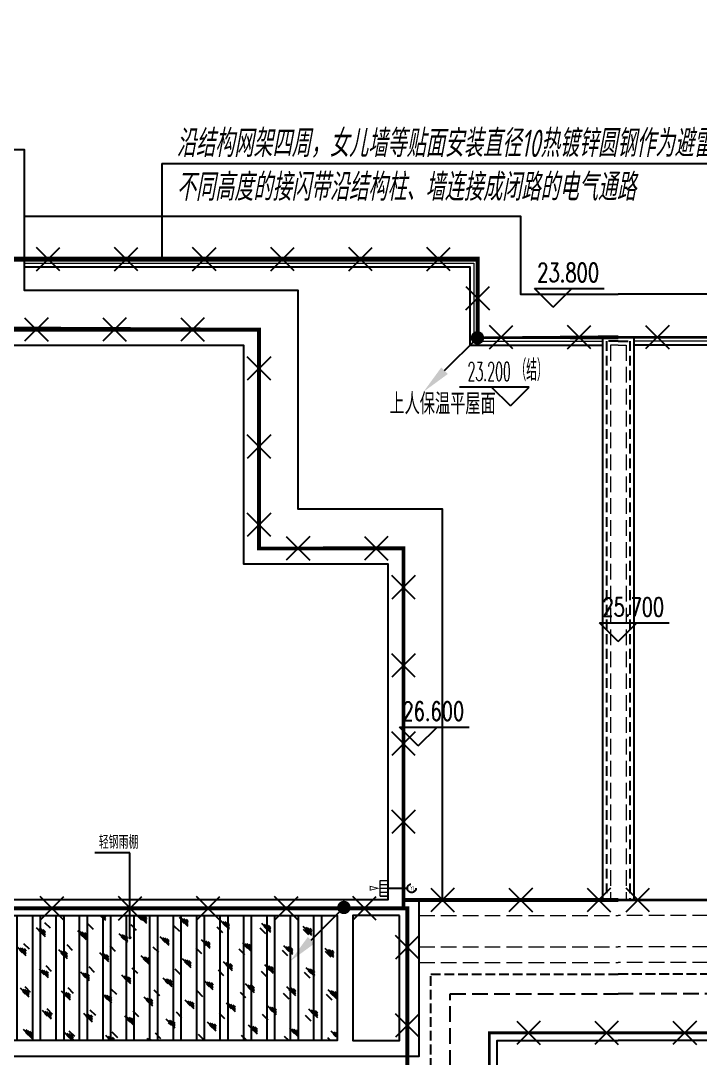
# Model space of a CAD drawing. Extents: x 3753737 to 4713801, y -857380 to 24339.
# Drawn here: x 4142363 to 4151063, y -718578 to -705303 of the extents above; entities that cross this region are included whole.
import ezdxf

# ---------------------------------------------------------------- set-up
doc = ezdxf.new("R2010")
doc.units = 0
doc.header["$LTSCALE"] = 1000
doc.header["$MEASUREMENT"] = 0
for name, pattern in [('#P_--_20B1_001_t3$0$DASH', [0.35, 0.25, -0.1]), ('__DASH', [0.35, 0.25, -0.1]), ('DASH', [0.35, 0.25, -0.1]), ('HIDDEN', [0.375, 0.25, -0.125])]:
    doc.linetypes.add(name, pattern=pattern)
doc.layers.get('0').update_dxf_attribs({"linetype": 'CONTINUOUS'})
for name, color, linetype in [('!!电气', 1, 'CONTINUOUS'), ('!校对', 2, 'CONTINUOUS'), ('DIM-照明', 7, 'CONTINUOUS'), ('DIM_ELEV', 3, 'CONTINUOUS'), ('DIM_LEAD', 3, 'CONTINUOUS'), ('LWIRE', 4, 'CONTINUOUS'), ('ROOF', 183, 'CONTINUOUS'), ('VPIPE-凝结', 150, 'CONTINUOUS'), ('VPIPE-雨水', 4, 'DASH'), ('WIRE-避雷', 4, 'CONTINUOUS'), ('保温', 6, 'CONTINUOUS'), ('看线', 185, 'CONTINUOUS')]:
    doc.layers.add(name, color=color, linetype=linetype)
for name, color, linetype, lineweight in [('PUB_TEXT', 7, 'CONTINUOUS', 20), ('平面-分水线', 189, 'CONTINUOUS', 15), ('平面-栏杆', 56, 'CONTINUOUS', 15), ('平面-看线', 252, 'CONTINUOUS', 15)]:
    doc.layers.add(name, color=color, linetype=linetype, lineweight=lineweight)
doc.styles.add('_TCH_DIM', font='SIMPLEX', dxfattribs={"bigfont": 'GBCBIG'})
doc.styles.add('HZTXT', font='gbeitc.shx', dxfattribs={"width": 0.8, "height": 400, "bigfont": 'hztxt.shx'})
doc.styles.get("Standard").update_dxf_attribs({"font": 'gbenor.shx', "bigfont": 'gbcbig.shx'})

# ---------------------------------------------------------------- blocks, each defined once
blk = doc.blocks.new('DFSFSF')
at = {"layer": '平面-分水线'}
for p, q in [((697141.9143252881, 775567.7311356195), (697141.9143252881, 775667.5561356199)), ((697342.3369560526, 775667.5561356199), (697142.6869560517, 775667.5561356199)), ((697193.1069603423, 775567.7311356195), (697193.1069603423, 775667.5561356199)), ((697242.5119560522, 775567.7311356195), (697242.5119560522, 775667.5561356199)), ((697291.916951762, 775567.7311356195), (697291.916951762, 775667.5561356199)), ((697342.3369560526, 775667.5561356199), (697342.3369560526, 775567.7311356195)), ((697342.3369560526, 775567.7311356195), (697342.3369560526, 775667.5561356199)), ((697342.3369560526, 775567.7311356195), (697142.6869560517, 775567.7311356195))]:
    blk.add_line(p, q, dxfattribs=at)
blk = doc.blocks.new('DFGDGDGD')
at = {"layer": '平面-分水线', "const_width": 10}
blk.add_lwpolyline([(697267.5119560522, 775440.6606483405), (697242.5119560522, 775540.6606483405), (697217.5119560522, 775440.6606483405)], close=True, dxfattribs=at)
blk.add_blockref('DFSFSF', (0, 0))
blk = doc.blocks.new('GDGDFDS')
at = {"layer": '保温', "linetype": 'Continuous', "ltscale": 10}
h = blk.add_hatch(dxfattribs=at)
h.set_pattern_fill('玻璃1', color=132, scale=50, style=0)
h.set_pattern_definition([(45, (100, 20), (-244.9417890030201, 244.9417890030201), [112, -288]), (45, (148, 40), (-244.9417890030201, 244.9417890030201), [48, -352]), (45, (100, 40), (-244.9417890030201, 244.9417890030201), [80, -320]), (45, (124, 20), (268.7005768508881, -268.7005768508881), [100, -300]), (45, (100, 0), (-244.9417890030201, 244.9417890030201), [160, -240]), (45, (100, 60), (-244.9417890030201, 244.9417890030201), [40, -360])])
h.paths.add_polyline_path([(429816.6387731368, 209506.9320951914), (429816.6387731368, 211106.9481932656), (424216.5786592269, 211107.0174670814), (424216.5786592269, 209507.0013690073)])
at = {"layer": '保温', "color": 252, "linetype": 'Continuous', "ltscale": 10, "true_color": 0x939598}
for p, q in [((424416.5786451383, 211107.0174653204), (424416.5786733155, 209507.0013672462)), ((424516.5786451383, 211107.0174670815), (424516.5786733155, 209507.0013690073)), ((424716.5786451387, 211106.9979751434), (424716.5786733159, 209506.9818770693)), ((424816.5786451387, 211106.9979769045), (424816.5786733159, 209506.9818788304)), ((425016.5786451388, 211106.9914819399), (425016.578673316, 209506.9753838657)), ((425116.5786451388, 211106.991483701), (425116.578673316, 209506.9753856268)), ((425316.5786451389, 211106.9849887363), (425316.5786733161, 209506.9688906622)), ((425416.5786451389, 211106.9849904974), (425416.5786733161, 209506.9688924233)), ((425616.578645139, 211106.9784955328), (425616.5786733162, 209506.9623974587)), ((425716.578645139, 211106.9784972939), (425716.5786733162, 209506.9623992197)), ((425916.5786451384, 211107.0174917362), (425916.5786733156, 209507.0013936621)), ((426016.5786451384, 211107.0174934973), (426016.5786733156, 209507.0013954232)), ((426216.5786451393, 211106.9655091257), (426216.5786733165, 209506.9494110516)), ((426316.5786451393, 211106.9655108868), (426316.5786733165, 209506.9494128127)), ((426516.5786451394, 211106.9590159222), (426516.5786733166, 209506.942917848)), ((426616.5786451394, 211106.9590176833), (426616.5786733166, 209506.9429196091)), ((426816.5786451395, 211106.9525227187), (426816.5786733167, 209506.9364246445)), ((426916.5786451395, 211106.9525244797), (426916.5786733167, 209506.9364264056)), ((427116.5786451396, 211106.9460295151), (427116.5786733169, 209506.929931441)), ((427216.5786451396, 211106.9460312762), (427216.5786733169, 209506.929933202)), ((427416.5786451384, 211107.0175181521), (427416.5786733156, 209507.001420078)), ((427516.5786451384, 211107.0175199132), (427516.5786733156, 209507.0014218391)), ((427716.5786451399, 211106.933043108), (427716.5786733172, 209506.9169450339)), ((427816.5786451399, 211106.9330448691), (427816.5786733172, 209506.916946795)), ((428016.5786451385, 211107.0175287185), (428016.5786733157, 209507.0014306443)), ((428116.5786451385, 211107.0175304796), (428116.5786733157, 209507.0014324054)), ((428316.5786451402, 211106.920056701), (428316.5786733174, 209506.9039586268)), ((428416.5786451402, 211106.920058462), (428416.5786733174, 209506.9039603879)), ((428616.5786451384, 211107.0175392848), (428616.5786733156, 209507.0014412107)), ((428716.5786451384, 211107.0175410459), (428716.5786733156, 209507.0014429718)), ((428916.5786451403, 211106.9070702939), (428916.5786733176, 209506.8909722197)), ((429016.5786451403, 211106.9070720549), (429016.5786733176, 209506.8909739808)), ((429216.5786451405, 211106.9005770904), (429216.5786733177, 209506.8844790162)), ((429316.5786451405, 211106.9005788514), (429316.5786733177, 209506.8844807773)), ((429516.5786451406, 211106.8940838868), (429516.5786733178, 209506.8779858127)), ((429616.5786451406, 211106.8940856479), (429616.5786733178, 209506.8779875737))]:
    blk.add_line(p, q, dxfattribs=at)
blk = doc.blocks.new('A$C1F33016B')
at = {"layer": 'DIM_ELEV', "color": 251}
for p, q in [((24166.42129715066, 9485.636905563995), (23926.42129715066, 9725.636905563995)), ((23926.42129715066, 9725.636905563995), (24818.67168055056, 9725.636905563995)), ((24166.42129715066, 9485.636905563995), (24406.42129715066, 9725.636905563995)), ((23858.46384460106, 8462.932664348278), (22966.21346120164, 8462.932664348278)), ((23618.46384460106, 8222.932664348278), (23378.46384460106, 8462.932664348278)), ((23618.46384460106, 8222.932664348278), (23858.46384460106, 8462.932664348278))]:
    blk.add_line(p, q, dxfattribs=at)
at = {"layer": 'DIM_ELEV'}
for p, q in [((24999.99999962281, 5205.499998583458), (24759.99999962281, 5445.499998583458)), ((24759.99999962281, 5445.499998583458), (25652.25038302271, 5445.499998583458)), ((24999.99999962281, 5205.499998583458), (25239.99999962281, 5445.499998583458)), ((22439.92129715066, 3872.499998903368), (22199.92129715066, 4112.499998903368)), ((22199.92129715066, 4112.499998903368), (23092.17168055056, 4112.499998903368)), ((22439.92129715066, 3872.499998903368), (22679.92129715066, 4112.499998903368))]:
    blk.add_line(p, q, dxfattribs=at)
at = {"layer": 'DIM_LEAD', "color": 252}
for p, q in [((18748.50006113108, 2503.498643837404), (18297.07871640474, 2503.498643837404)), ((18748.50006629061, 1417.498842426809), (18748.50006113108, 2503.498643837404)), ((18748.50006629061, 1417.498842426809), (18748.50006113108, 2503.498643837404)), ((18748.50006629061, 1417.498842426809), (18748.50006113108, 2503.498643837404)), ((18748.50006629061, 1417.498842426809), (18748.50006113108, 2503.498643837404))]:
    blk.add_line(p, q, dxfattribs=at)
at = {"layer": 'DIM_LEAD', "color": 252, "const_width": 20}
blk.add_lwpolyline([(18748.50006633811, 1407.498842426809, 1), (18748.50006624311, 1427.498842426809, 1)], format="xyb", close=True, dxfattribs=at)
blk.add_lwpolyline([(18748.50006633811, 1407.498842426809, 1), (18748.50006624311, 1427.498842426809, 1)], format="xyb", close=True, dxfattribs=at)
blk.add_lwpolyline([(18748.50006633811, 1407.498842426809, 1), (18748.50006624311, 1427.498842426809, 1)], format="xyb", close=True, dxfattribs=at)
blk.add_lwpolyline([(18748.50006633811, 1407.498842426809, 1), (18748.50006624311, 1427.498842426809, 1)], format="xyb", close=True, dxfattribs=at)
at = {"layer": 'ROOF', "color": 252, "ltscale": 0.8}
for points in [[(22750.01152775064, 1900.000006468967), (22750.01136052515, 6899.999991594814), (20899.99994930066, 6899.999991710298), (20899.99994960986, 9699.999991236487), (17399.9999504853, 9699.999991323333), (17399.99995053001, 11499.99999907031), (15299.99892977625, 11499.99999892991), (15299.99892966077, 13150.00000285031), (9700.000953572802, 13149.9999984121), (9700.000955003314, 11499.9999989341), (7599.999938575551, 11499.9999990568), (7599.999938473105, 9699.99999118247), (4099.999938658439, 9699.999991131015), (4099.999818431213, 7400.001628744882), (3399.999817983247, 7400.001628465019)], [(10399.99993904866, 10999.9999990263), (10399.99993904866, 12449.99999882351), (14599.99993998557, 12449.99999882351), (14599.99993998557, 10999.9999990263), (13799.99994006939, 10999.9999990263), (13799.9999378752, 8400.27025674237), (15799.79590952396, 8400.270255054114), (15799.79590952396, 8999.999999580905), (20199.99994010385, 8999.999999580905), (20199.99994010385, 6199.999999793712), (22050.01136052329, 6199.999999749474), (22050.01136052236, 1900.068179056048), (15599.95704866387, 1899.931803827174), (15599.95759219024, 99.99999998975545), (9400.042421364225, 100.0000000107102), (9400.041877837852, 1899.939857619116), (3599.988519361243, 1900.062273277901), (3599.999431967735, 6199.99999175407), (4799.999940171838, 6199.999992233701), (4799.999938946217, 8999.99999114126), (6399.999938962981, 8999.99999120878), (6399.999939022586, 6199.999999791384), (11150.00000472367, 6199.999999791384)], [(17399.99995050952, 10649.999991416), (23750.00000680797, 10649.99999126), (23750.00000688992, 9649.999965413474), (25000.00002551731, 9649.999893483939)], [(32600.00004873611, 10649.999991416), (26249.99999243766, 10649.99999126), (26249.9999923557, 9649.999965413474), (24999.99997372832, 9649.999893483939)], [(17399.99995049275, 9999.999991416), (23100.00000686198, 9999.999991276069), (23100.00000694394, 9000.000002816785), (24800.00016649906, 8999.999904992525)], [(32600.00004875287, 9999.999991416), (26899.99999238364, 9999.999991276069), (26899.99999230169, 9000.000002816785), (25199.99983274564, 8999.999904992525)], [(3399.999817983247, 7400.001628465019), (1550.011220172979, 7400.001627369784), (1549.999921156093, 2899.999998201616), (1549.999921156093, 2899.999998201616), (1549.999991598539, -1099.999999482883), (23449.99990979396, -1099.999999482883), (23449.99991535209, 99.99999419599771), (24999.99994212203, 99.99999852571636)], [(46600.00018126238, 7400.001628465019), (48449.98877907172, 7400.001627369784), (48450.00007808954, 2899.999998201616), (48450.00007808954, 2899.999998201616), (48450.00000764616, -1099.999999482883), (26550.00008945167, -1099.999999482883), (26550.00008389354, 99.99999419599771), (25000.0000571236, 99.99999852571636)], [(4599.999952217564, 7300.001595500857), (1649.999935024418, 7300.001635620371), (1649.999989837408, -999.9999994828831), (23349.99991025776, -999.9999994828831), (23349.99991581403, 199.9999939166009), (24999.99994184263, 199.9999985257164)], [(4599.999952217564, 7300.001595500857), (4599.999939978123, 6399.999992154073), (2549.999999828637, 6400.000001535285), (2549.999999828637, -99.99999948288314), (22449.99992311746, -100.0000007869676), (22449.99992311746, 1899.999997639563), (22750.01136052515, 1899.999998943415)], [(45400.00004702806, 7300.001595500857), (48350.00006422121, 7300.001635620371), (48350.00000940822, -999.9999994828831), (26650.00008898787, -999.9999994828831), (26650.00008343067, 199.9999939166009), (25000.000057403, 199.9999985257164)], [(22750.01136052515, 1899.999998943415), (24999.99993932806, 1899.999998943415)], [(27249.98863871954, 1899.999998943415), (25000.00005991664, 1899.999998943415)]]:
    blk.add_lwpolyline(points, dxfattribs=at)
at = {"layer": 'ROOF', "color": 252, "linetype": '__DASH', "ltscale": 0.8}
for points in [[(4599.999945417047, 6799.999736199155), (2150.010983621702, 6800.00252925558), (2149.999981032684, -499.9999994828831), (22849.99991257302, -499.9999994828831), (22849.99991813023, 699.9999925198499), (24999.99994044565, 699.9999985257164)], [(45400.00005382765, 6799.999736199155), (47849.98901562393, 6800.00252925558), (47850.00001821294, -499.9999994828831), (27150.0000866726, -499.9999994828831), (27150.0000811154, 699.9999925198499), (25000.00005879998, 699.9999985257164)]]:
    blk.add_lwpolyline(points, dxfattribs=at)
at = {"layer": 'ROOF', "color": 252, "ltscale": 0.8}
for points in [[(15799.93982267939, 100.0000005171169), (15799.93982267939, 1699.87757561449), (21400.00001287833, 1700.016098590568), (21400.00000546873, 100.0000005171169)], [(22200.00001372676, 1699.999991441611), (21600.00001372676, 1699.999991441611), (21600.00001372676, 100.0000000004657), (22200.00001372676, 100.0000000004657)]]:
    blk.add_lwpolyline(points, close=True, dxfattribs=at)
at = {"layer": 'VPIPE-凝结', "color": 252}
blk.add_line((22050.01136052236, 2050.075069551356), (22300.01126683224, 2050.075036210474), dxfattribs=at)
at = {"layer": 'VPIPE-雨水', "color": 252}
blk.add_circle((22355.01125101745, 2050.116745764622), 55, dxfattribs=at)
at = {"layer": '平面-栏杆', "color": 251, "true_color": 0x636466}
for points in [[(17399.99995049555, 10099.999991416), (23200.00000685267, 10099.99999127351), (23200.00000693556, 9099.999997062609), (24800.00016649906, 9099.999904992525)], [(32600.00004875008, 10099.999991416), (26799.99999239203, 10099.99999127351), (26799.99999231007, 9099.999997062609), (25199.99983274564, 9099.999904992525)], [(17399.99995049462, 10049.999991416), (23150.00000685733, 10049.9999912749), (23150.00000693928, 9049.999999939464), (24800.00016649906, 9049.999904992525)], [(32600.00004875101, 10049.999991416), (26849.9999923883, 10049.9999912749), (26849.99999230541, 9049.999999939464), (25199.99983274564, 9049.999904992525)]]:
    blk.add_lwpolyline(points, dxfattribs=at)
at = {"layer": '平面-看线', "linetype": 'DASH', "ltscale": 0.8}
for p, q in [((22449.99992485624, 1699.999987919116), (24999.99994142354, 1699.999987919116)), ((27550.00007438846, 1699.999987919116), (25000.00005782209, 1699.999987919116)), ((22449.99992485624, 1299.999994964106), (24999.99994142354, 1299.999994964106)), ((27550.00007438846, 1299.999994964106), (25000.00005782209, 1299.999994964106)), ((22449.99992485624, 1099.999987919116), (24999.99994142354, 1099.999987919116)), ((27550.00007438846, 1099.999987919116), (25000.00005782209, 1099.999987919116))]:
    blk.add_line(p, q, dxfattribs=at)
for points in [[(22449.99992311746, 1899.999997639563), (22250.01136052515, 1899.999998943415), (22250.01136052515, 6399.999991626013), (20399.99994924478, 6399.999991741264), (20399.99994955491, 9199.999991248827), (16899.9999504732, 9199.99999133544), (16899.9999505179, 10999.99999903701), (14799.99892981164, 10999.99999889685), (14799.99892969616, 12650.00000245403), (10200.00095400587, 12649.99999880837), (10200.00095543638, 10999.99999890476), (8099.999938547611, 10999.9999990277), (8099.999938445166, 9199.999991189688), (4599.999938858673, 9199.999991138466), (4599.999939617701, 7300.001595500857)], [(25000.00054484885, 8999.999893483939), (24900.00016649906, 8999.999899238348), (24900.00016649906, 1899.999998943415)], [(24999.99945439678, 8999.999893483939), (25099.99983274564, 8999.999899238348), (25099.99983274564, 1899.999998943415)]]:
    blk.add_lwpolyline(points, dxfattribs=at)
at = {"layer": '看线', "color": 252}
for points in [[(25000.00055060349, 9099.999893483939), (24800.00016649906, 9099.999904992525), (24800.00016649906, 1899.999998943415)], [(24999.99944864213, 9099.999893483939), (25199.99983274564, 9099.999904992525), (25199.99983274564, 1899.999998943415)]]:
    blk.add_lwpolyline(points, dxfattribs=at)
at = {"layer": '看线', "color": 252, "linetype": 'HIDDEN', "ltscale": 0.5}
for points in [[(25000.00054772571, 9049.999893483939), (24850.00016649906, 9049.999902115436), (24850.00016649906, 1899.999998943415)], [(24999.99945151992, 9049.999893483939), (25149.99983274564, 9049.999902115436), (25149.99983274564, 1899.999998943415)]]:
    blk.add_lwpolyline(points, dxfattribs=at)
at = {"layer": '看线', "color": 252, "linetype": '#P_--_20B1_001_t3$0$DASH', "ltscale": 0.5}
for points in [[(3399.999943080358, 2049.998721837997), (2400.010988024063, 2050.001260124845), (2399.999976629391, -249.9999994828831), (22599.99991373066, -249.9999994828831), (22599.99991928786, 949.9999918215908), (24999.99993974715, 949.9999985257164)], [(46600.00005616527, 2049.998721837997), (47599.98901122157, 2050.001260124845), (47600.00002261624, -249.9999994828831), (27400.00008551404, -249.9999994828831), (27400.00007995777, 949.9999918215908), (25000.00005949847, 949.9999985257164)]]:
    blk.add_lwpolyline(points, dxfattribs=at)
at = {"rotation": 270}
blk.add_blockref('DFGDGDGD', (-753617.5447750967, 699292.5870256035), dxfattribs=at)
at = {"xscale": -1}
blk.add_blockref('GDGDFDS', (445616.5787164043, -209407.0013561628), dxfattribs=at)
at = {"layer": 'DIM_ELEV', "color": 7, "style": '_TCH_DIM'}
for s, height, width, p in [('23.800', 238, 0.7058823529411765, (23962.67168055056, 9809.636905563966)), ('23.200', 238, 0.4941176470588236, (23070.39930472616, 8543.012664348353)), ('（结）', 270.0709219858156, 0.7, (23686.39930472616, 8543.012664348353)), ('25.700', 238, 0.7058823529411765, (24796.25038302271, 5529.499998583429)), ('26.600', 238, 0.7058823529411765, (22236.17168055056, 4196.499998903339))]:
    blk.add_text(s, height=height, dxfattribs=dict(at, width=width)).set_placement(p)
at = {"layer": 'DIM_LEAD', "color": 252, "style": '_TCH_DIM'}
blk.add_text('轻钢雨棚', height=168.7943262411347, dxfattribs=at).set_placement((18349.57871640474, 2555.998643837404))
at = {"layer": 'PUB_TEXT', "color": 252}
blk.add_text('上人保温平屋面', height=270.0709219858156, dxfattribs=at).set_placement((22070.043631454, 8113.611687237862))
at = {"layer": 'PUB_TEXT', "color": 252, "width": 0.6}
blk.add_text('YL', height=56.00000000000001, dxfattribs=at).set_placement((22336.81125101745, 2022.116745764622))
blk = doc.blocks.new('$TelecSys$00000080')
for p, q in [((-0.7000000000007276, -0.7000000000007276), (0, 0)), ((0.1041666666678793, 0.1041666666660603), (0.1041666666678793, 0.1041666666660603)), ((-0.1041666666678793, -0.1041666666660603), (-0.1041666666678793, -0.1041666666660603))]:
    blk.add_line(p, q)
at = {"const_width": 0.1425}
blk.add_lwpolyline([(0.07125000000087311, 0, 1), (-0.07125000000087311, 0, 1)], format="xyb", close=True, dxfattribs=at)
blk.add_solid([(-0.6300000000010186, -0.7700000000004366), (-0.7700000000004366, -0.6299999999991996), (-1.150000000001455, -1.149999999999636)])
at = {"width": 0.8, "flags": 9}
blk.add_attdef('A', (0, 0), '', height=2e-05, rotation=180, dxfattribs=at)
blk = doc.blocks.new('$TelecSys$00000009')
for p, q in [((-0.5, 0.5), (0.5, -0.5)), ((0.5, 0.5), (-0.5, -0.5))]:
    blk.add_line(p, q)
blk = doc.blocks.new('A$C600C1F37')
at = {"layer": 'DIM-照明'}
for p, q in [((0, 1225.430784638971), (12168.49999999441, 1225.441812841687)), ((1.862645149230957e-09, 1225.430784638971), (0, 0))]:
    blk.add_line(p, q, dxfattribs=at)
at = {"layer": 'DIM-照明', "style": 'HZTXT', "width": 0.7}
for s, p in [('沿结构网架四周，女儿墙等贴面安装直径10热镀锌圆钢作为避雷带，支持卡高0.2m,间距≤1m,(拐角处小于0.5m)', (186.3126186039299, 1306.761724461801)), ('不同高度的接闪带沿结构柱、墙连接成闭路的电气通路', (186.3131264019758, 746.4589652912691))]:
    blk.add_text(s, height=349.9999999999999, rotation=5.192677996927216e-05, dxfattribs=at).set_placement(p)

msp = doc.modelspace()

# ---------------------------------------------------------------- block references
at = {"layer": '!!电气'}
msp.add_blockref('A$C1F33016B', (4125013.44466722, -718453.3751683426), dxfattribs=at)

# ---------------------------------------------------------------- next in the draw order: linework, layer by layer
at = {"layer": 'WIRE-避雷', "color": 4}
for points, const_width in [([(4150013.444115862, -709353.3752748587), (4148213.444674155, -709353.37517128), (4148213.444674181, -708353.3751770691), (4142063.444617715, -708353.3751769164), (4142063.444617741, -707303.3751692958), (4139963.443597021, -707303.375169436), (4139963.443595713, -705653.3751657698), (4135063.445621096, -705653.375169653), (4135063.445621001, -707303.375169429), (4132963.444605775, -707303.3751693214), (4132963.444605803, -709253.375177155), (4129613.444606079, -709253.3751784933), (4129613.442490384, -711109.201377176)], 50), ([(4164613.444727417, -706003.3751695191), (4160413.44472648, -706003.3751695191), (4160413.44472648, -707453.3751693163), (4158113.444715947, -707453.3751693736), (4158113.444715992, -709253.3751770072), (4154613.44471691, -709253.3751773946), (4154613.444717221, -712053.3751766013), (4152763.43330594, -712053.3751767166), (4152763.43333528, -716553.3751693992), (4150013.444727136, -716553.3751693992)], 35), ([(4142063.444617715, -708353.3751769164), (4142063.444617692, -709253.3751770109), (4145413.444616774, -709253.3751770938), (4145413.444616601, -712053.3751766013), (4147263.456027744, -712053.3751767166), (4147263.456027744, -716553.3751693992), (4150013.444606548, -716553.3751770814)], 50), ([(4150013.445217824, -709353.3752748587), (4151813.444659529, -709353.37517128), (4151813.444659611, -708353.3751770691), (4157613.444715969, -708353.375176925), (4158113.444715969, -708353.3751731564)], 35), ([(4129613.442490384, -711109.201377176), (4129613.444619438, -711153.3735728418), (4126663.444602244, -711153.3735923236), (4126663.444657058, -719453.3751678255), (4148363.444577478, -719453.3752683015), (4148363.444583034, -718253.375174426), (4151663.44475065, -718253.3751591437), (4151663.444756208, -719453.3751678255), (4173363.444676628, -719453.3751678255)], 35)]:
    msp.add_lwpolyline(points, dxfattribs=dict(at, const_width=const_width))
at = {"layer": 'WIRE-避雷', "const_width": 50}
for points in [[(4147263.456027744, -716553.3751693992), (4147263.456027744, -716659.6382725965), (4140721.65291295, -716659.6382725965), (4140721.652900014, -719453.3752329182)], [(4147263.456027744, -716659.6382725965), (4147313.444687538, -716659.6382725965), (4147313.444674602, -719453.3752634397)]]:
    msp.add_lwpolyline(points, dxfattribs=at)

# ---------------------------------------------------------------- next in the draw order: block references
at = {"layer": '!校对'}
msp.add_blockref('A$C600C1F37', (4144171.379559582, -708353.3751769685), dxfattribs=at)
at = {"layer": 'LWIRE', "color": 2, "xscale": 300, "yscale": 300, "zscale": 300}
for p, rotation in [((4142713.444674181, -708353.3751769322), 179.999999998577), ((4143713.444674181, -708353.3751769571), 179.999999998577), ((4144713.444674181, -708353.375176982), 179.999999998577), ((4145713.444674181, -708353.3751770069), 179.999999998577), ((4146713.444674181, -708353.3751770318), 179.999999998577), ((4147713.444674181, -708353.3751770565), 179.999999998577), ((4148213.444674168, -708853.37517128), 89.99999999858593), ((4148513.444115862, -709353.3751885432), 179.9999967029931), ((4149513.444115862, -709353.3752460869), 179.9999967029931), ((4145413.444616744, -709753.3751770938), 269.9999999964268), ((4145413.444616681, -710753.3751770938), 269.9999999964268), ((4145413.444616619, -711753.3751770938), 269.9999999964268), ((4147263.456027744, -712553.3751767166), 270), ((4147263.456027744, -713553.3751767166), 270), ((4147263.456027744, -714553.3751767166), 270), ((4147263.456027744, -715553.3751767166), 270)]:
    msp.add_blockref('$TelecSys$00000009', p, dxfattribs=dict(at, rotation=rotation))
at = {"layer": 'LWIRE', "color": 2}
for name, p, xscale, yscale, zscale in [('$TelecSys$00000009', (4142563.444617692, -709253.3751770232), 300, 300, 300), ('$TelecSys$00000009', (4143563.444617692, -709253.3751770479), 300, 300, 300), ('$TelecSys$00000009', (4144563.444617692, -709253.3751770726), 300, 300, 300), ('$TelecSys$00000080', (4148210.567517702, -709360.5181785643), 600, 600, 600), ('$TelecSys$00000009', (4145913.444616601, -712053.3751766325), 300, 300, 300), ('$TelecSys$00000009', (4146913.444616601, -712053.3751766947), 300, 300, 300), ('$TelecSys$00000009', (4147763.456027744, -716553.375170796), 300, 300, 300), ('$TelecSys$00000009', (4148763.456027744, -716553.3751735894), 300, 300, 300), ('$TelecSys$00000009', (4149763.456027744, -716553.375176383), 300, 300, 300), ('$TelecSys$00000080', (4146501.220247488, -716649.0712109071), 600, 600, 600)]:
    msp.add_blockref(name, p, dxfattribs=dict(at, xscale=xscale, yscale=yscale, zscale=zscale))
at = {"layer": 'LWIRE', "color": 4, "xscale": 300, "yscale": 300, "zscale": 300}
for p, rotation in [((4150513.445217824, -709353.3752460869), 3.297008781292334e-06), ((4150263.43333528, -716553.3751693992), 180), ((4148863.444583034, -718253.3751721105), 2.653368275218953e-07), ((4149863.444583034, -718253.3751674795), 2.653368275218953e-07), ((4150863.444583034, -718253.3751628485), 2.653368275218953e-07)]:
    msp.add_blockref('$TelecSys$00000009', p, dxfattribs=dict(at, rotation=rotation))
at = {"layer": 'LWIRE', "xscale": 300, "yscale": 300, "zscale": 300}
for p, rotation in [((4142763.456027744, -716659.6382725965), 180), ((4143763.456027744, -716659.6382725965), 180), ((4144763.456027744, -716659.6382725965), 180), ((4145763.456027744, -716659.6382725965), 180), ((4146763.456027744, -716659.6382725965), 180), ((4147313.444685223, -717159.6382725965), 269.9999997347082), ((4147313.444680592, -718159.6382725965), 269.9999997347082)]:
    msp.add_blockref('$TelecSys$00000009', p, dxfattribs=dict(at, rotation=rotation))

doc.saveas('drawing.dxf')
